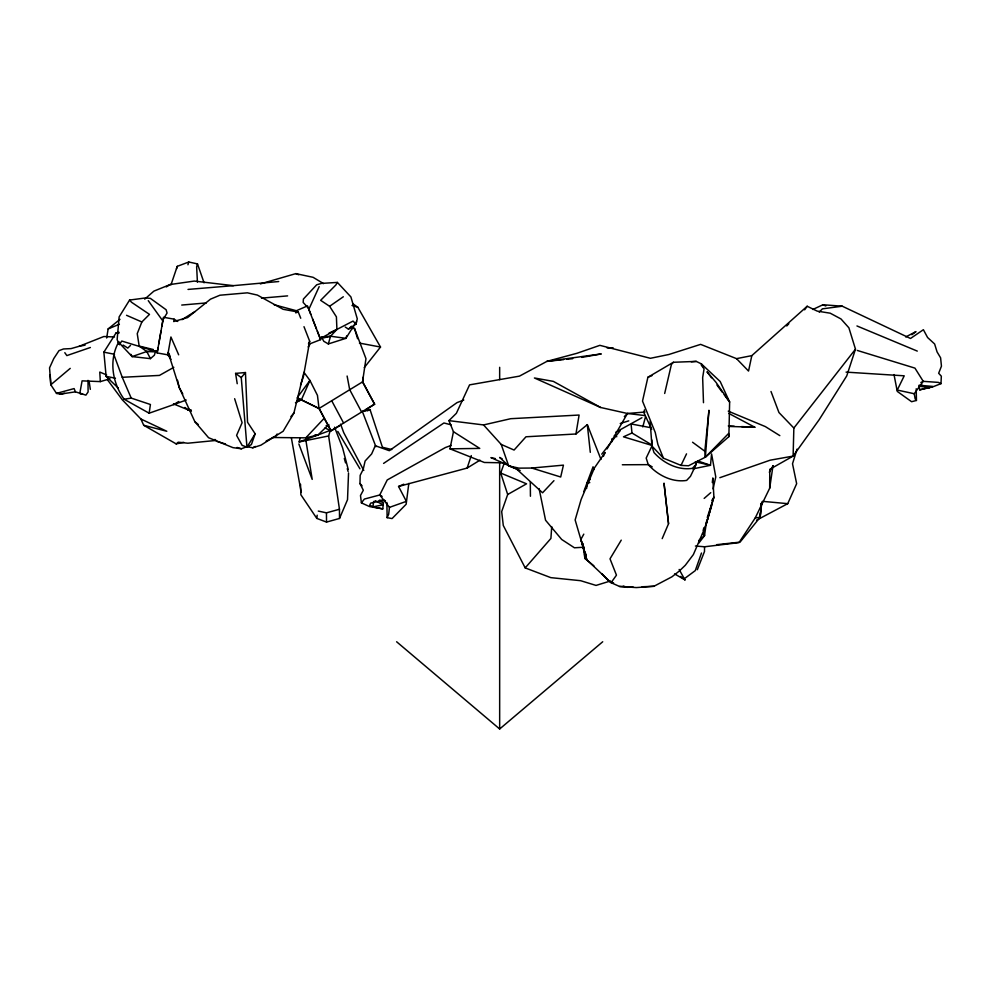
<?xml version="1.0" encoding="UTF-8"?>
<svg xmlns="http://www.w3.org/2000/svg" width="991" height="991" viewBox="0 0 991 991"><rect width="100%" height="100%" fill="white"/><g stroke="black" fill="none" stroke-linecap="round" stroke-linejoin="round"><path stroke-width="1.49" d="M695.409 546.016L704.613 546.772L739.013 542.622L755.241 517.921L769.685 488.216L769.772 469.325L793.11 456.095L819.247 419.589L846.748 375.899L855.481 349.179L848.891 327.81L840.987 318.953L830.21 313.193L817.191 311.112L807.17 306.256L751.81 355.633L736.524 358.643L700.625 344.373L668.801 354.518L650.406 358.296L599.865 345.339L576.873 353.316L546.945 361.356L519.457 376.134L469.561 384.867L456.368 413.309L448.935 420.63L453.444 431.704L449.988 448.836L484.364 462.475L504.122 462.834M704.551 547.119L704.49 551.516L697.317 569.726M611.831 441.788L611.868 438.802M379.169 500.851L383.381 502.747L382.774 508.903L369.532 506.574L361.393 502.871L360.489 495.512L363.325 490.235L359.981 483.558L360.167 475.358L363.239 469.239L365.109 461.013L371.65 453.928L375.267 445.727L389.327 450.694L457 402.631L463.776 400.017M728.868 436.635L729.636 401.999L720.197 381.523L701.393 363.895L696.264 361.405L673.409 362.272L647.903 377.261L642.515 401.12L655.237 432.41L657.9 444.501L663.413 458.164L681.015 465.398L688.51 465.77L705.369 457.173L728.868 436.635L728.534 433.55L705.369 457.173L704.836 451.252L708.949 410.262L705.369 457.173M855.481 349.179L793.853 428.05L793.11 456.095L770.118 460.196L719.838 477.699M348.535 473.041L347.519 499.687L339.517 518.454L326.535 522.084L316.786 518.392L300.88 494.769L300.521 484.203M362.904 377.373L362.706 381.931L374.623 404.241L365.766 409.717M921.717 384.681L919.14 386.168L919.722 389.859L932.841 386.837L940.992 383.641L941.326 376.196L938.675 373.26L941.45 366.162L940.608 357.838L937.065 351.904L934.624 343.988L927.588 337.51L923.389 329.706L910.494 338.476L842.276 306.207L822.964 304.745L812.818 309.477M303.556 373.78L293.893 413.086L283.129 431.258L260.844 445.207L252.73 447.783L246.92 446.681L241.383 448.774L232.935 447.635L208.568 437.712L194.843 421.671L179.235 387.543L168.21 352.437L170.179 356.326M716.629 544.691L740.042 542.127L760.134 517.265L760.394 512.669M760.568 509.634L760.927 503.478M551.727 526.593L550.909 538.447L525.193 567.905L550.823 577.642L580.652 580.701L596.037 585.421L610.456 580.974M586.585 488.551L587.056 482.778L593.064 466.798L593.956 469.536M755.241 517.921L760.134 517.265L761.472 503.539M373.669 501.409L372.95 506.859L382.774 508.903M760.134 517.265L761.868 502.003M451.116 445.43L445.393 447.536L387.246 479.941L379.739 494.98L389.463 507.367L388.645 514.354L387.134 517.661L392.064 518.578L406.149 504.258L408.812 483.41M316.786 518.392L317.182 515.196M712.294 482.506L712.851 477.935L713.904 497.197L705.926 524.97L703.09 530.284M326.535 522.084L326.448 512.842L318.284 511.071M339.517 518.454L339.455 509.263L328.628 435.953L330.288 430.391L324.998 428.001M698.605 543.328L704.49 535.71L706.608 521.093M124.148 399.249L149.145 413.197L150.421 404.501L131.196 398.085L124.148 399.249C112.293 382.848 108.539 359.77 118.895 341.722M769.685 488.216L773.005 465.683M374.623 404.241L362.533 381.894L365.964 358.692L354.505 328.455L351.669 327.538M644.423 409.828L643.977 412.875L651.719 429.4M106.656 338.005L108.143 328.925L119.973 319.362M158.733 344.026L163.441 317.269L174.106 319.152L177.736 321.48M483.558 424.941L501.211 444.426L514.081 450.05L525.986 436.783L575.932 433.996L579.103 415.043L510.724 418.697L483.558 424.941L448.935 420.63M171.034 359.374L167.789 354.828L157.148 352.932L158.077 347.63M174.106 319.152L173.685 321.555L187.572 317.578L210.513 299.146L219.928 295.219L247.391 292.828L257.387 295.083L283.116 309.291L298.303 312.066L300.731 318.235M356.487 321.418L356.017 324.107L348.473 329.148L345.277 327.067M161.88 326.188L163.019 319.659L167.07 313.045L166.129 309.762L150.359 298.365L145.516 297.944L129.586 300.062L119.131 316.922L117.136 339.665L119.416 344.583L121.769 341.053L157.346 351.904M167.789 354.828L170.923 336.977L178.665 354.815M161.013 331.13L157.148 352.932M303.989 326.683L309.688 341.288L303.395 376.766L300.546 385.016M751.81 355.633L748.539 371.068L736.524 358.643M713.062 488.91L715.775 476.956L711.575 453.928L710.485 465.287L692.82 468.904M328.628 435.953L299.133 441.949L300.199 437.663M664.676 393.464L671.415 364.453L673.409 362.272M642.787 426.91L645.451 416.963M712.207 502.462L705.926 524.97L711.612 505.707M321.753 337.423L323.809 341.313L328.331 343.939L330.536 336.234L336.915 329.433L353.044 321.084L356.017 324.107L357.28 318.817L350.901 296.916L337.374 282.41L321.344 283.426L316.674 284.801L303.407 299.047L303.159 302.441L308.362 308.151L320.626 339.64L310.567 343.555L308.102 346.912M176.497 268.883L177.253 266.344L188.761 262.008L197.494 263.903L204.059 282.807M197.494 263.903L196.639 266.777L197.42 282.125M187.943 264.758L188.761 262.008M155.637 351L154.361 355.224L150.434 358.643L132.1 356.587L118.424 342.044L119.416 344.583M346.664 335.887L345.909 338.34L328.331 343.939M797.049 449.134L792.515 463.763L796.653 483.695L787.734 503.663L756.567 520.188M389.463 507.367L406.372 501.359L398.568 486.47L467.145 468.062L471.27 455.587M170.985 284.801L177.253 266.344M237.221 383.715L235.598 373.396L245.458 372.529L247.539 422.228L255.158 433.798L251.404 444.538L246.97 447.139L242.114 445.355L236.589 435.396L242.101 422.711L234.644 398.704M504.246 463.169L500.703 473.041L507.689 494.497L501.681 511.629L503.292 525.478L525.193 567.905M701.492 553.04L695.286 570.605L684.31 578.756L684.979 579.871L674.586 573.925M583.823 491.586L587.056 482.778L590.14 479.347M129.586 300.062L131.53 302.267L149.492 314.382L141.862 321.964L137.241 333.645L139.174 346.082L146.767 351.52L150.434 358.643M662.186 538.633L668.541 523.719L664.032 483.36L668.541 523.719M704.911 527.794L693.366 554.576L685.314 565.254L679.293 571.039L671.948 576.812L653.949 586.276L636.383 587.576L619.573 586.461L611.075 582.696L586.833 559.828L580.887 539.426L583.798 534.137M603.37 456.393L605.105 452.466L594.389 468.012L581.11 499.526L575.139 519.953L586.833 559.828M308.845 309.328L319.176 286.622M651.843 439.979L651.917 446.024L646.182 458.09L648.275 464.643C657.727 475.222 672.22 482.679 686.639 480.412L690.479 476.324L696.239 464.259L695.409 461.633M681.015 465.398L686.528 453.853M308.474 343.815L309.688 341.288M337.374 282.41L335.899 284.95L320.638 300.323L329.607 306.281L336.407 316.847L336.915 329.433L320.254 338.637M607.025 448.923L627.464 413.482L645.079 412.021M707.277 517.488L713.904 497.197L711.798 500.517M769.301 472.261L773.091 465.708M621.246 540.145L610.01 558.825L616.464 575.152L611.075 582.696M255.158 433.798L246.97 447.139L241.259 377.596L245.458 372.529M354.865 324.032L345.909 338.34L330.536 336.234L321.084 337.237M118.301 388.1L106.136 376.382L103.869 352.164L116.133 332.827L119.155 332.344M277.108 434.033L275.585 436.275L266.183 441.02M804.63 309.824L807.17 306.256M894.006 374.561L897.276 391.42L911.609 401.714L916.452 400.451L915.139 398.853L914.247 393.737L923.24 381.337L938.328 382.39L940.992 383.641M298.018 396.536L309.935 380.457L303.94 372.282M601.748 454.163L620.304 430.515M364.254 367.636L380.507 347.036L357.838 307.26L352.771 303.704M361.393 502.871L364.403 499.055L379.739 494.98L382.105 496.454M290.896 416.629L293.893 413.086M786.755 325.977L788.848 323.698M696.239 464.259L692.399 468.347C677.98 470.576 663.45 463.131 653.998 452.553L651.917 446.024L650.158 421.386M272.562 437.502L305.798 437.849L323.723 418.759M553.957 480.672L542.56 492.787L516.224 468.706L508.68 465.894L499.65 457.433L502.239 458.944M819.198 312.153L822.406 308.845L842.276 306.207M624.33 416.579L627.464 413.482L645.339 415.625M130.515 345.413L127.789 348.076L123.107 345.066M305.798 437.849L318.012 434.95L328.851 424.47M348.473 329.148L351.483 326.25M144.711 299.146L153.902 291.119L170.229 284.516L194.261 281.072L233.393 285.656L278.706 281.531M704.155 498.423L710.758 492.663M396.611 641.759L499.662 728.992L602.714 641.759M70.237 368.367L50.801 384.768L56.499 393.39L60.166 394.133L75.415 391.841L85.907 395.136L88.1 391.953L88.013 380.371M698.667 540.578L704.49 535.71L703.585 528.166M107.375 379.64L122.401 399.93L140.858 418.982L143.72 425.275L176.187 443.894L178.207 442.197L187.844 443.212L215.084 440.537M575.932 433.996L587.316 424.631L600.967 459.415M911.893 334.747L915.981 331.589L905.712 336.965M329.607 306.281L343.332 296.767M383.591 463.404L443.918 422.984L451.054 424.805M295.07 311.323L307.495 305.885L310.79 314.32M181.985 319.684L194.954 311.57M340.111 425.436L331.118 430.862L319.189 408.552L297.102 397.775L319.028 408.49L362.533 381.894M295.467 402.705L301.4 399.819L309.935 380.457L317.454 395.359L319.028 408.49L330.932 430.825L374.437 404.204M149.145 413.197L173.722 404.588L178.739 401.504M467.145 468.062L479.978 460.171M166.277 286.919L170.229 284.516M507.689 494.497L526.543 483.819L500.703 473.041M173.809 367.327L159.452 375.416L122.252 377.286L113.692 354.121L114.498 354.27L103.869 352.164M615.857 432.163L641.92 417.719M367.153 410.931L370.027 409.556L382.699 448.068M296.743 400.971L299.431 399.584L299.505 400.624L299.443 399.571M920.862 382.538L923.24 381.337L914.941 368.119L857.302 350.442M252.73 447.783L255.418 446.433M328.987 333.1L336.915 329.433M652.028 445.07L631.985 433.005L623.488 436.82L651.867 445.393M398.568 486.47L403.795 484.19M919.722 389.859L932.828 386.44L919.053 385.226M108.143 328.925L119.391 324.243M50.194 374.685L50.801 384.768L49.55 367.872L53.787 358.544L58.989 350.641L63.498 348.968L71.042 348.609L79.169 346.293L103.844 336.519L114.498 336.977M647.903 377.261L651.942 375.663M299.133 441.949L330.288 430.391M173.722 404.588L186.246 400.042M90.379 347.494L66.855 355.596L64.811 352.685M156.219 350.678L146.767 351.52L132.1 356.587L130.899 354.332M620.23 423.504L628.765 420.853M156.219 350.963L153.506 351.793L146.767 351.52M80.06 393.167L82.835 394.319L79.763 393.526L82.092 380.854L100.339 381.609L110.013 378.76M260.323 283.921L295.838 273.627L313.082 277.307L323.524 283.612M295.652 312.834L298.303 312.066M326.448 512.842L339.455 509.263M330.536 336.234L323.958 337.807L321.146 337.522M370.027 409.556L362.297 411.315L375.911 446.706M383.901 500.096L370.721 503.118L369.717 505.076L372.95 506.859L383.158 504.815L375.155 500.666M176.187 443.894L183.731 442.333M60.166 394.133L64.663 393.266M79.169 346.293L85.077 345.165M581.779 357.392L601.252 353.923L546.945 361.356L563.631 359.609M59.448 393.043L56.499 393.39L74.102 388.583L75.415 391.841M566.666 359.299L572.736 358.655M531.771 468.049L563.433 465.138L560.695 477.005L531.771 468.049L518.888 468.136L508.68 465.894L501.211 444.426M181.737 305.055L206.289 302.936M261.513 298.142L287.601 295.888M188.017 289.422L233.393 285.656M691.247 361.789L696.264 361.405M583.563 547.243L574.433 547.788L561.699 539.476L545.558 520.238L539.092 488.588M587.056 482.778L589.781 482.642M619.573 586.461L633.274 587.143M642.131 586.771L653.949 586.276M351.669 328.554L354.505 328.455L357.59 338.687M607.173 348.002L613.132 347.804M449.988 448.836L479.743 448.403L453.444 431.704M622.336 464.767L648.275 464.643L652.189 466.848M729.227 426.452L754.832 427.245L728.893 413.47M314.965 434.851L318.012 434.95M728.286 425.932L734.182 426.217M741.565 426.588L754.832 427.245M846.079 372.12L904.226 375.812L897.264 390.058L914.247 393.737M363.66 410.683L365.543 410.807M762.475 501.335L787.734 503.663M379.479 500.145L385.388 500.814M326.138 425.647L329.173 426.056M919.14 386.168L929.57 387.815M359.436 343.097L380.507 347.036M651.099 427.753L631.738 424.086L631.118 424.532L631.985 433.005M116.133 332.827L118.796 333.348M106.136 376.382L115.452 378.215M382.452 500.083L385.388 500.69M600.645 407.487L553.337 381.374L534.409 377.98L600.645 407.487L627.464 413.482M495.389 458.61L490.917 457.594L518.392 469.895M695.707 461.905L710.485 465.287L697.614 460.902M139.174 346.082L153.32 349.526M382.749 447.337L391.755 449.555M143.72 425.275L166.798 431.271L140.858 418.982M274.036 304.708L297.238 310.963M225.514 443.98L216.868 441.367L214.985 439.422M237.047 447.461L241.383 448.774M352.003 305.476L357.838 307.26M173.437 403.882L191.399 411.178M184.958 407.462L188.501 410.274L188.414 409.209L191.313 410.113M613.565 582.919L609.428 581.581L602.008 573.839M623.228 586.053L627.365 587.39M295.838 273.627L298.712 274.755M856.955 325.952L917.282 351.099M728.261 411.166L765.337 426.588L779.83 435.631M106.619 374.908L99.769 372.059L100.339 381.609M126.538 315.299L141.862 321.964M822.964 304.745L825.788 306.008M517.537 469.313L520.164 470.539M614.358 435.52L616.786 436.709M680.569 576.428L684.979 579.871M692.56 442.234L704.836 451.252M235.598 373.396L241.259 377.596M586.35 555.233L583.872 549.609L582.658 543.291L584.901 558.478L593.919 565.873M194.843 421.671L198.163 424.433M651.917 446.024L663.413 458.164M793.853 428.05L778.951 412.529L770.998 391.482M702.582 533.728L704.49 535.71M359.981 483.558L362.074 485.825M711.538 377.806L707.017 371.761L715.998 382.34L729.636 401.999L724.21 394.74M716.964 385.065L722.402 392.325M701.256 364.998L704.068 368.85L702.656 377.608L703.486 402.68M148.254 300.645L162.821 320.911M337.795 431.432L359.944 468.817M701.393 363.895L702.904 366.571M679.145 569.441L684.31 578.756M182.765 393.91L179.235 387.543L177.538 380.259M361.591 411.983L349.687 389.649L347.11 376.023M331.663 400.661L343.567 422.996M363.784 470.452L343.728 432.658L340.594 424.16M122.252 377.286L131.196 398.085M320.626 339.64L317.355 331.205M334.549 427.183L342.626 447.932L348.225 469.424M312.611 319.003L316.439 328.888M298.861 443.968L312.202 479.384L305.946 440.71M580.887 539.426L583.872 549.609L583.736 546.549M344.311 458.499L345.574 462.871M347.271 468.681L348.114 471.592M89.128 381.362L90.317 389.364M291.404 438.072L301.19 492.341M587.316 424.631L590.302 452.33M188.439 409.196L188.525 410.274M584.653 553.969L584.901 558.478M916.217 388.769L916.452 400.451M386.874 502.425L387.134 517.661M530.296 482.258L530.433 496.256M499.662 367.314L499.662 379.677M499.662 461.595L499.662 728.992"/></g></svg>
